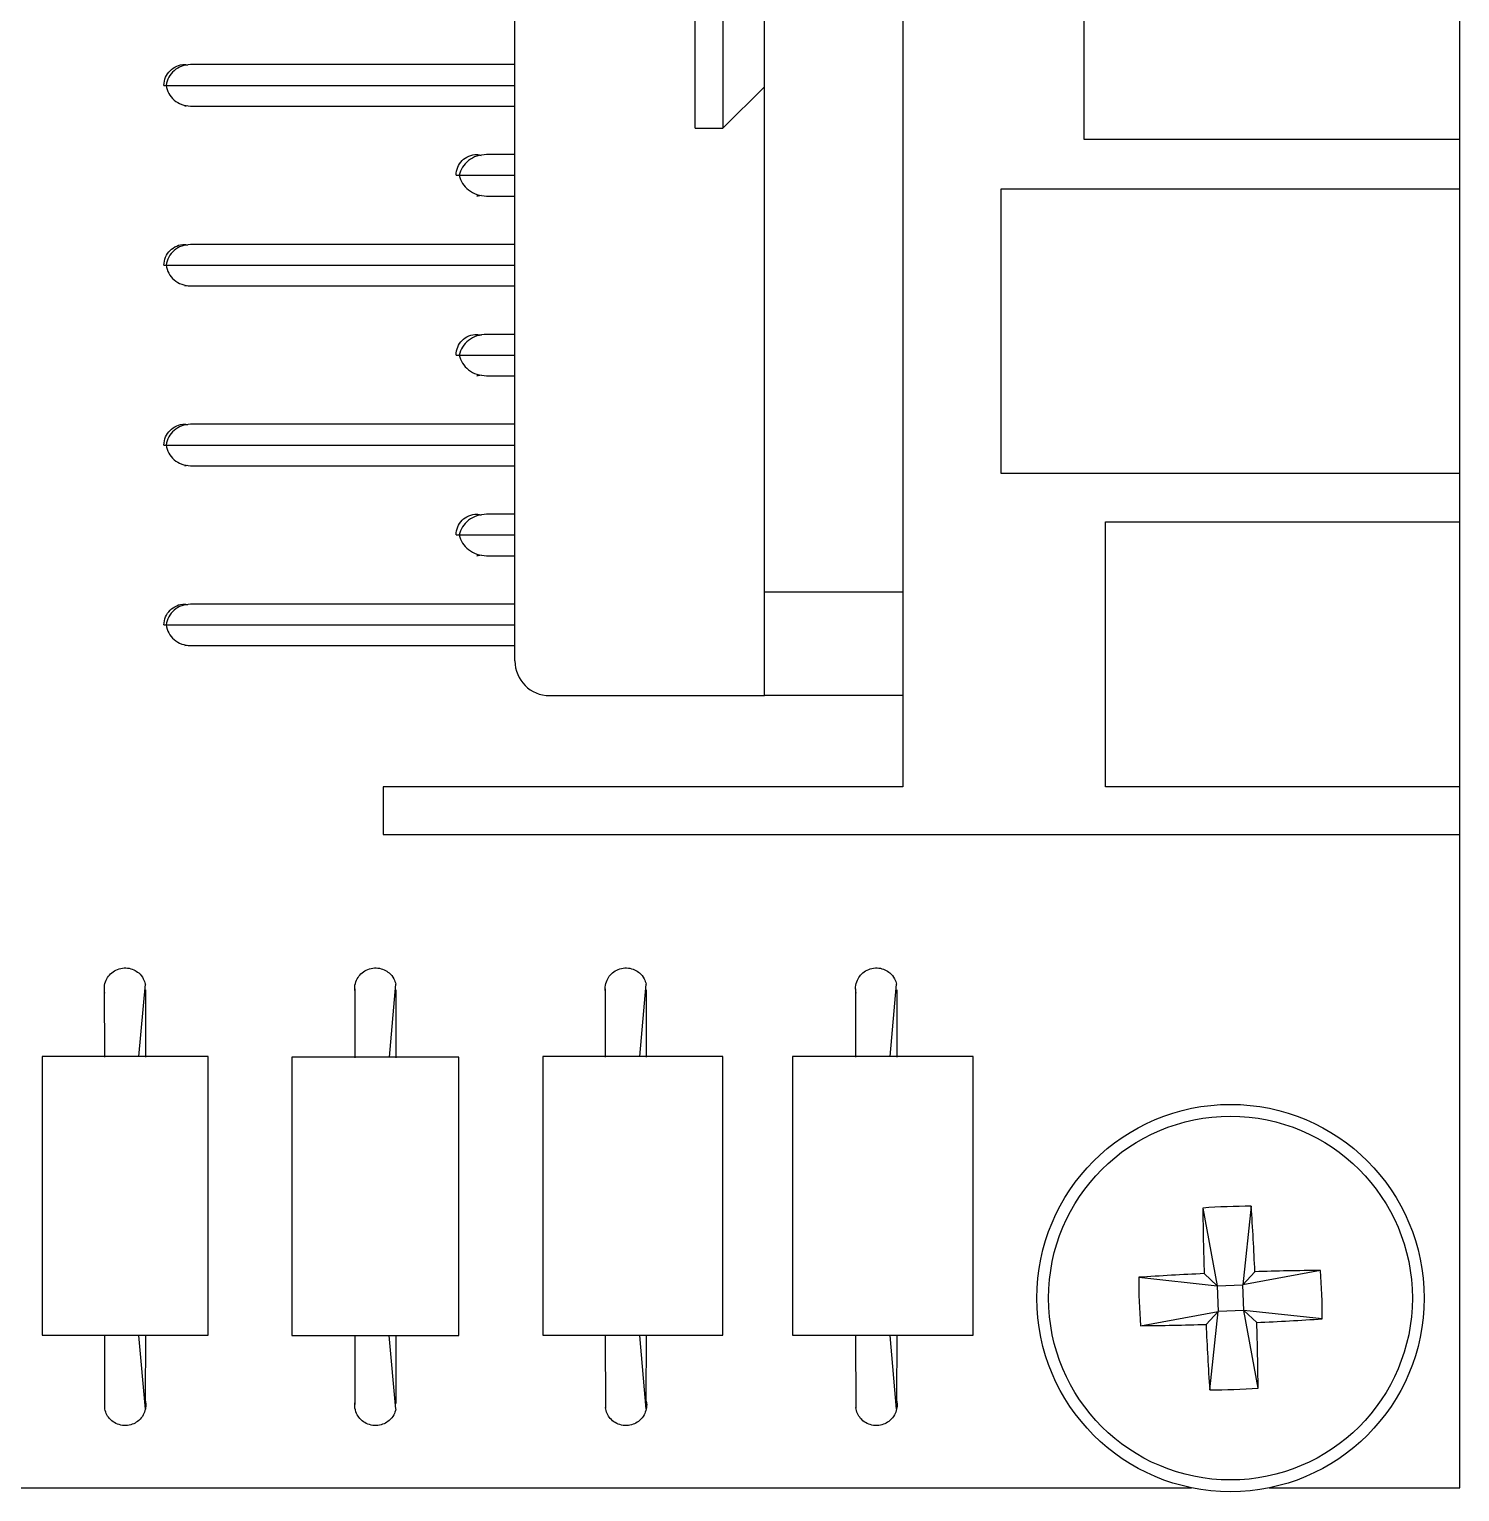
# Model space of a CAD drawing. Header units: millimetres. Extents: x 53 to 380, y 29 to 265.
# Drawn here: x 146.18 to 156.52, y 83.11 to 93.68 of the extents above; entities that cross this region are included whole.
import ezdxf

# ---------------------------------------------------------------- set-up
doc = ezdxf.new("R2010")
doc.units = ezdxf.units.MM

msp = doc.modelspace()

# ---------------------------------------------------------------- linework, layer by layer
at = {"color": 7, "linetype": 'Continuous', "lineweight": 25}
for p, q in [((152.4899, 100.1141), (152.4899, 88.2036)), ((149.6868, 89.1129), (149.6868, 99.1634)), ((151.4899, 89.6129), (151.4899, 98.6634)), ((153.8011, 92.8816), (153.8011, 95.392)), ((156.5157, 92.8816), (156.5157, 95.392)), ((150.9899, 92.9632), (150.9899, 94.1616)), ((151.1899, 94.1616), (151.1899, 92.9634)), ((147.3, 93.4239), (147.3068, 93.4239)), ((151.4899, 93.2633), (151.1899, 92.9634)), ((147.3, 93.1239), (147.3201, 93.1279)), ((147.3068, 93.1239), (147.3, 93.1239)), ((150.9899, 92.9632), (151.1899, 92.9632)), ((156.5157, 92.8816), (153.8011, 92.8816)), ((156.5157, 92.5251), (156.5157, 92.8816)), ((149.4112, 92.7739), (149.4182, 92.7739)), ((153.2005, 92.5251), (156.5157, 92.5251)), ((153.2005, 90.4672), (153.2005, 92.5251)), ((156.5157, 90.4672), (156.5157, 92.5251)), ((149.4112, 92.4739), (149.4432, 92.4804)), ((149.4182, 92.4739), (149.4112, 92.4739)), ((147.3, 92.1239), (147.3068, 92.1239)), ((147.3, 91.8239), (147.3201, 91.8279)), ((147.3068, 91.8239), (147.3, 91.8239)), ((149.4112, 91.4739), (149.4182, 91.4739)), ((149.4112, 91.1739), (149.4432, 91.1804)), ((149.4182, 91.1739), (149.4112, 91.1739)), ((147.3, 90.8239), (147.3068, 90.8239)), ((147.3, 90.5239), (147.3201, 90.5279)), ((147.3068, 90.5239), (147.3, 90.5239)), ((156.5157, 90.4672), (153.2005, 90.4672)), ((156.5157, 90.1176), (156.5157, 90.4672)), ((149.4112, 90.1739), (149.4182, 90.1739)), ((153.9549, 90.1176), (156.5157, 90.1176)), ((153.9549, 88.2036), (153.9549, 90.1176)), ((156.5157, 88.2036), (156.5157, 90.1176)), ((149.4112, 89.8739), (149.4432, 89.8804)), ((149.4182, 89.8739), (149.4112, 89.8739)), ((151.4899, 89.6129), (152.4899, 89.6129)), ((151.4899, 88.8629), (151.4899, 89.6129)), ((147.3, 89.5239), (147.3068, 89.5239)), ((147.3, 89.2239), (147.3201, 89.2279)), ((147.3068, 89.2239), (147.3, 89.2239)), ((149.9368, 88.8629), (151.4899, 88.8629)), ((152.4899, 88.8629), (151.4899, 88.8629)), ((148.7344, 88.2036), (148.7344, 87.858)), ((152.4899, 88.2036), (148.7344, 88.2036)), ((156.5157, 88.2036), (153.9549, 88.2036)), ((156.5157, 87.858), (156.5157, 88.2036)), ((148.7344, 87.858), (156.5157, 87.858)), ((156.5157, 83.1362), (156.5157, 87.858)), ((146.7187, 86.7422), (146.719, 86.249)), ((146.9693, 86.2533), (147.0154, 86.776)), ((147.0184, 86.2489), (147.0187, 86.7358)), ((148.5287, 86.7422), (148.5288, 86.2449)), ((148.7789, 86.2488), (148.8254, 86.776)), ((148.8287, 86.2454), (148.8286, 86.7358)), ((150.3387, 86.7422), (150.339, 86.249)), ((150.5893, 86.2533), (150.6354, 86.776)), ((150.6384, 86.2489), (150.6386, 86.7358)), ((152.1487, 86.7422), (152.149, 86.249)), ((152.3993, 86.2533), (152.4454, 86.776)), ((152.4484, 86.2489), (152.4487, 86.7358)), ((146.2687, 86.2533), (146.2687, 84.2408)), ((147.4689, 86.2533), (146.2687, 86.2533)), ((147.4689, 84.2408), (147.4689, 86.2533)), ((148.0747, 86.2488), (148.0747, 84.2362)), ((149.2803, 86.2488), (148.0747, 86.2488)), ((149.2803, 84.2362), (149.2803, 86.2488)), ((149.8878, 86.2533), (149.8878, 84.2408)), ((151.1881, 86.2533), (149.8878, 86.2533)), ((151.1881, 84.2408), (151.1881, 86.2533)), ((151.6928, 86.2533), (151.6928, 84.2408)), ((152.9987, 86.2533), (151.6928, 86.2533)), ((152.9987, 84.2408), (152.9987, 86.2533)), ((154.6588, 85.158), (154.7626, 84.5968)), ((155.0087, 85.1712), (154.9475, 84.6037)), ((154.7626, 84.5968), (154.6682, 84.6844)), ((155.5087, 84.7076), (154.9475, 84.6037)), ((155.0351, 84.6982), (154.9475, 84.6037)), ((154.1952, 84.658), (154.7626, 84.5968)), ((154.7626, 84.5968), (154.9475, 84.6037)), ((154.7626, 84.5968), (154.7696, 84.4119)), ((154.9545, 84.4189), (154.9475, 84.6037)), ((154.2084, 84.3081), (154.7696, 84.4119)), ((154.682, 84.3175), (154.7696, 84.4119)), ((154.7083, 83.8445), (154.7696, 84.4119)), ((154.9545, 84.4189), (154.7696, 84.4119)), ((155.0583, 83.8577), (154.9545, 84.4189)), ((154.9545, 84.4189), (155.0489, 84.3313)), ((155.5219, 84.3576), (154.9545, 84.4189)), ((146.2687, 84.2408), (147.4689, 84.2408)), ((146.7188, 84.2362), (146.7202, 83.715)), ((147.0154, 83.7045), (146.9685, 84.2362)), ((147.0162, 83.7644), (147.0187, 84.2362)), ((148.0747, 84.2362), (149.2803, 84.2362)), ((148.5288, 84.2362), (148.5287, 83.7383)), ((148.8254, 83.7045), (148.7785, 84.2362)), ((148.8286, 83.7448), (148.8288, 84.2362)), ((149.8878, 84.2408), (151.1881, 84.2408)), ((150.3388, 84.2362), (150.3402, 83.715)), ((150.6354, 83.7045), (150.5885, 84.2362)), ((150.6362, 83.7644), (150.6387, 84.2362)), ((151.6928, 84.2408), (152.9987, 84.2408)), ((152.1488, 84.2362), (152.1502, 83.715)), ((152.4454, 83.7045), (152.3985, 84.2362)), ((152.4462, 83.7644), (152.4487, 84.2362)), ((145.2589, 83.1362), (154.5779, 83.1362)), ((155.1391, 83.1362), (156.5157, 83.1362))]:
    msp.add_line(p, q, dxfattribs=at)
for radius in [1.4, 1.3147]:
    msp.add_circle((154.8585, 84.5078), radius, dxfattribs=at)
for centre, radius, start, end in [((149.9368, 89.1129), 0.25, 180, 270), ((154.9848, 81.1605), 4.0108, 89.65778, 94.6618), ((177.499, 85.3726), 22.8412, 180.53842, 181.72674), ((132.2316, 83.6657), 22.8268, 2.59241, 3.78148), ((155.7005, 61.8834), 22.8243, 92.59223, 93.78143), ((155.7233, 61.8703), 22.8383, 90.53845, 91.72693), ((151.5108, 84.3816), 4.0111, 359.65798, 4.66157), ((158.2062, 84.6341), 4.0111, 179.65799, 184.66157), ((153.9939, 107.1377), 22.8306, 270.53826, 271.72712), ((177.4854, 85.3499), 22.8268, 182.59241, 183.78148), ((154.0154, 107.1534), 22.8455, 272.59278, 273.78088), ((132.2337, 83.6433), 22.8256, 0.53801, 1.72714), ((154.7323, 87.8552), 4.0108, 269.65778, 274.6618)]:
    msp.add_arc(centre, radius, start, end, dxfattribs=at)
for points, knots in [([(147.15, 93.2739), (147.1523, 93.2939), (147.1569, 93.3331), (147.1917, 93.3828), (147.2405, 93.415), (147.2874, 93.428), (147.3134, 93.4215), (147.3201, 93.4198)], [0, 0, 0, 0, 0.2338804, 0.4597847, 0.6856905, 0.9195734, 1, 1, 1, 1]), ([(147.3422, 93.4239), (147.3201, 93.4215), (147.2762, 93.4167), (147.2213, 93.382), (147.1795, 93.3338), (147.1698, 93.294), (147.1648, 93.2739)], [0, 0, 0, 0, 0.2484117, 0.4959495, 0.7458289, 1, 1, 1, 1]), ([(149.6868, 93.4239), (149.4336, 93.4239), (148.9089, 93.4239), (148.2225, 93.4239), (147.7339, 93.4239), (147.4597, 93.4239), (147.3816, 93.4239), (147.3422, 93.4239)], [0, 0, 0, 0, 0.2845172, 0.5896116, 0.7896961, 0.8937138, 1, 1, 1, 1]), ([(147.1648, 93.2739), (147.1698, 93.2538), (147.1795, 93.2139), (147.2213, 93.1658), (147.2762, 93.1311), (147.3201, 93.1263), (147.3422, 93.1239)], [0, 0, 0, 0, 0.2541711, 0.5040505, 0.7515883, 1, 1, 1, 1]), ([(147.3422, 93.1239), (147.3816, 93.1239), (147.4597, 93.1239), (147.7339, 93.1239), (148.2225, 93.1239), (148.9089, 93.1239), (149.4336, 93.1239), (149.6868, 93.1239)], [0, 0, 0, 0, 0.1062862, 0.2103039, 0.4103884, 0.7154828, 1, 1, 1, 1]), ([(149.2612, 92.6239), (149.2635, 92.6439), (149.268, 92.6831), (149.3028, 92.7327), (149.3517, 92.7653), (149.4026, 92.7782), (149.4326, 92.7702), (149.4432, 92.7674)], [0, 0, 0, 0, 0.2231994, 0.4387872, 0.6543765, 0.8775785, 1, 1, 1, 1]), ([(149.4816, 92.7739), (149.4576, 92.7715), (149.4096, 92.7667), (149.3495, 92.732), (149.3028, 92.684), (149.2904, 92.644), (149.2841, 92.6239)], [0, 0, 0, 0, 0.2484964, 0.4967522, 0.746811, 1, 1, 1, 1]), ([(149.6868, 92.7739), (149.6588, 92.7739), (149.5693, 92.7739), (149.5173, 92.7739), (149.4816, 92.7739)], [0, 0, 0, 0, 0.3130461, 1, 1, 1, 1]), ([(149.2841, 92.6239), (149.2904, 92.6038), (149.3028, 92.5638), (149.3495, 92.5158), (149.4096, 92.4811), (149.4576, 92.4763), (149.4816, 92.4739)], [0, 0, 0, 0, 0.2531892, 0.5032479, 0.7515037, 1, 1, 1, 1]), ([(149.4816, 92.4739), (149.5173, 92.4739), (149.5693, 92.4739), (149.6588, 92.4739), (149.6868, 92.4739)], [0, 0, 0, 0, 0.6869539, 1, 1, 1, 1]), ([(147.15, 91.9739), (147.1523, 91.9939), (147.1569, 92.0331), (147.1917, 92.0828), (147.2405, 92.115), (147.2874, 92.128), (147.3134, 92.1215), (147.3201, 92.1198)], [0, 0, 0, 0, 0.2338806, 0.459785, 0.6856905, 0.9195734, 1, 1, 1, 1]), ([(147.3422, 92.1239), (147.3201, 92.1215), (147.2762, 92.1167), (147.2213, 92.082), (147.1795, 92.0338), (147.1698, 91.994), (147.1648, 91.9739)], [0, 0, 0, 0, 0.2484117, 0.4959494, 0.7458288, 1, 1, 1, 1]), ([(149.6868, 92.1239), (149.4336, 92.1239), (148.9089, 92.1239), (148.2225, 92.1239), (147.7339, 92.1239), (147.4597, 92.1239), (147.3816, 92.1239), (147.3422, 92.1239)], [0, 0, 0, 0, 0.2845172, 0.5896116, 0.7896961, 0.8937138, 1, 1, 1, 1]), ([(147.1648, 91.9739), (147.1698, 91.9538), (147.1795, 91.9139), (147.2213, 91.8658), (147.2762, 91.8311), (147.3201, 91.8263), (147.3422, 91.8239)], [0, 0, 0, 0, 0.2541712, 0.5040506, 0.7515884, 1, 1, 1, 1]), ([(147.3422, 91.8239), (147.3816, 91.8239), (147.4597, 91.8239), (147.7339, 91.8239), (148.2225, 91.8239), (148.9089, 91.8239), (149.4336, 91.8239), (149.6868, 91.8239)], [0, 0, 0, 0, 0.1062862, 0.2103039, 0.4103884, 0.7154828, 1, 1, 1, 1]), ([(149.2612, 91.3239), (149.2635, 91.3439), (149.268, 91.3831), (149.3028, 91.4327), (149.3517, 91.4653), (149.4026, 91.4782), (149.4326, 91.4702), (149.4432, 91.4674)], [0, 0, 0, 0, 0.2231998, 0.4387875, 0.6543767, 0.8775785, 1, 1, 1, 1]), ([(149.4816, 91.4739), (149.4576, 91.4715), (149.4096, 91.4667), (149.3495, 91.432), (149.3028, 91.384), (149.2904, 91.344), (149.2841, 91.3239)], [0, 0, 0, 0, 0.2484963, 0.4967521, 0.7468108, 1, 1, 1, 1]), ([(149.6868, 91.4739), (149.6588, 91.4739), (149.5693, 91.4739), (149.5173, 91.4739), (149.4816, 91.4739)], [0, 0, 0, 0, 0.3130461, 1, 1, 1, 1]), ([(149.2841, 91.3239), (149.2904, 91.3038), (149.3028, 91.2638), (149.3495, 91.2158), (149.4096, 91.1811), (149.4576, 91.1763), (149.4816, 91.1739)], [0, 0, 0, 0, 0.2531889, 0.5032476, 0.7515035, 1, 1, 1, 1]), ([(149.4816, 91.1739), (149.5173, 91.1739), (149.5693, 91.1739), (149.6588, 91.1739), (149.6868, 91.1739)], [0, 0, 0, 0, 0.6869539, 1, 1, 1, 1]), ([(147.15, 90.6739), (147.1523, 90.6939), (147.1569, 90.7331), (147.1917, 90.7828), (147.2405, 90.815), (147.2874, 90.828), (147.3134, 90.8215), (147.3201, 90.8198)], [0, 0, 0, 0, 0.2338798, 0.4597842, 0.6856902, 0.9195732, 1, 1, 1, 1]), ([(147.3422, 90.8239), (147.3201, 90.8215), (147.2762, 90.8167), (147.2213, 90.782), (147.1795, 90.7338), (147.1698, 90.694), (147.1648, 90.6739)], [0, 0, 0, 0, 0.2484119, 0.4959498, 0.7458293, 1, 1, 1, 1]), ([(149.6868, 90.8239), (149.4336, 90.8239), (148.9089, 90.8239), (148.2225, 90.8239), (147.7339, 90.8239), (147.4597, 90.8239), (147.3816, 90.8239), (147.3422, 90.8239)], [0, 0, 0, 0, 0.2845172, 0.5896116, 0.7896961, 0.8937138, 1, 1, 1, 1]), ([(147.1648, 90.6739), (147.1698, 90.6538), (147.1795, 90.6139), (147.2213, 90.5658), (147.2762, 90.5311), (147.3201, 90.5263), (147.3422, 90.5239)], [0, 0, 0, 0, 0.2541712, 0.5040506, 0.7515884, 1, 1, 1, 1]), ([(147.3422, 90.5239), (147.3816, 90.5239), (147.4597, 90.5239), (147.7339, 90.5239), (148.2225, 90.5239), (148.9089, 90.5239), (149.4336, 90.5239), (149.6868, 90.5239)], [0, 0, 0, 0, 0.1062862, 0.2103039, 0.4103884, 0.7154828, 1, 1, 1, 1]), ([(149.2612, 90.0239), (149.2635, 90.0439), (149.268, 90.0831), (149.3028, 90.1327), (149.3517, 90.1653), (149.4026, 90.1782), (149.4326, 90.1702), (149.4432, 90.1674)], [0, 0, 0, 0, 0.2231998, 0.4387875, 0.6543767, 0.8775785, 1, 1, 1, 1]), ([(149.4816, 90.1739), (149.4576, 90.1715), (149.4096, 90.1667), (149.3495, 90.132), (149.3028, 90.084), (149.2904, 90.044), (149.2841, 90.0239)], [0, 0, 0, 0, 0.2484963, 0.4967521, 0.7468108, 1, 1, 1, 1]), ([(149.6868, 90.1739), (149.6588, 90.1739), (149.5693, 90.1739), (149.5173, 90.1739), (149.4816, 90.1739)], [0, 0, 0, 0, 0.3130461, 1, 1, 1, 1]), ([(149.2841, 90.0239), (149.2904, 90.0038), (149.3028, 89.9638), (149.3495, 89.9158), (149.4096, 89.8811), (149.4576, 89.8763), (149.4816, 89.8739)], [0, 0, 0, 0, 0.2531893, 0.503248, 0.7515036, 1, 1, 1, 1]), ([(149.4816, 89.8739), (149.5173, 89.8739), (149.5693, 89.8739), (149.6588, 89.8739), (149.6868, 89.8739)], [0, 0, 0, 0, 0.6869539, 1, 1, 1, 1]), ([(147.15, 89.3739), (147.1523, 89.3939), (147.1569, 89.4331), (147.1917, 89.4828), (147.2405, 89.515), (147.2874, 89.528), (147.3134, 89.5215), (147.3201, 89.5198)], [0, 0, 0, 0, 0.2338797, 0.459784, 0.6856903, 0.9195732, 1, 1, 1, 1]), ([(147.3422, 89.5239), (147.3201, 89.5215), (147.2762, 89.5167), (147.2213, 89.482), (147.1795, 89.4338), (147.1698, 89.394), (147.1648, 89.3739)], [0, 0, 0, 0, 0.2484118, 0.49595, 0.7458294, 1, 1, 1, 1]), ([(149.6868, 89.5239), (149.4336, 89.5239), (148.9089, 89.5239), (148.2225, 89.5239), (147.7339, 89.5239), (147.4597, 89.5239), (147.3816, 89.5239), (147.3422, 89.5239)], [0, 0, 0, 0, 0.2845172, 0.5896116, 0.7896961, 0.8937138, 1, 1, 1, 1]), ([(147.1648, 89.3739), (147.1698, 89.3538), (147.1795, 89.3139), (147.2213, 89.2658), (147.2762, 89.2311), (147.3201, 89.2263), (147.3422, 89.2239)], [0, 0, 0, 0, 0.2541707, 0.5040501, 0.7515884, 1, 1, 1, 1]), ([(147.3422, 89.2239), (147.3816, 89.2239), (147.4597, 89.2239), (147.7339, 89.2239), (148.2225, 89.2239), (148.9089, 89.2239), (149.4336, 89.2239), (149.6868, 89.2239)], [0, 0, 0, 0, 0.1062862, 0.2103039, 0.4103884, 0.7154828, 1, 1, 1, 1]), ([(146.7222, 86.7126), (146.7203, 86.7269), (146.716, 86.7588), (146.7288, 86.8048), (146.7547, 86.8451), (146.7907, 86.8753), (146.8365, 86.8937), (146.8858, 86.8959), (146.931, 86.8833), (146.9713, 86.8572), (147.0019, 86.8207), (147.0113, 86.7898), (147.0154, 86.776)], [0, 0, 0, 0, 0.09119818, 0.20484022, 0.29532147, 0.39495786, 0.50000146, 0.60504089, 0.70468176, 0.79516051, 0.90880083, 1, 1, 1, 1]), ([(148.5322, 86.7126), (148.5303, 86.7269), (148.526, 86.7588), (148.5388, 86.8048), (148.5647, 86.8451), (148.6007, 86.8753), (148.6465, 86.8937), (148.6958, 86.8959), (148.741, 86.8833), (148.7813, 86.8572), (148.8119, 86.8207), (148.8213, 86.7898), (148.8254, 86.776)], [0, 0, 0, 0, 0.0911982, 0.2048412, 0.2953203, 0.3949567, 0.5000002, 0.6050436, 0.7046807, 0.7951594, 0.9088022, 1, 1, 1, 1]), ([(150.3422, 86.7126), (150.3403, 86.7269), (150.336, 86.7588), (150.3488, 86.8048), (150.3747, 86.8451), (150.4107, 86.8753), (150.4565, 86.8937), (150.5058, 86.8959), (150.551, 86.8833), (150.5913, 86.8572), (150.6219, 86.8207), (150.6313, 86.7898), (150.6354, 86.776)], [0, 0, 0, 0, 0.0911981, 0.204841, 0.2953201, 0.3949594, 0.4999992, 0.6050425, 0.7046795, 0.7951582, 0.9088009, 1, 1, 1, 1]), ([(152.1522, 86.7126), (152.1503, 86.7269), (152.146, 86.7588), (152.1588, 86.8048), (152.1847, 86.8451), (152.2207, 86.8753), (152.2665, 86.8937), (152.3158, 86.8959), (152.361, 86.8833), (152.4013, 86.8572), (152.4319, 86.8207), (152.4413, 86.7898), (152.4454, 86.776)], [0, 0, 0, 0, 0.0911983, 0.2048414, 0.2953207, 0.3949572, 0.5000009, 0.6050404, 0.7046814, 0.7951603, 0.9088007, 1, 1, 1, 1]), ([(147.0118, 83.773), (147.0146, 83.7645), (147.0218, 83.7422), (147.0179, 83.7189), (147.0154, 83.7045)], [0, 0, 0, 0, 0.3838867, 1, 1, 1, 1]), ([(148.8254, 83.7045), (148.8213, 83.6908), (148.8119, 83.6599), (148.7813, 83.6234), (148.741, 83.5973), (148.6958, 83.5847), (148.6465, 83.5869), (148.6007, 83.6052), (148.5647, 83.6354), (148.5388, 83.6758), (148.526, 83.7217), (148.5303, 83.7537), (148.5322, 83.7679)], [0, 0, 0, 0, 0.0911978, 0.2048413, 0.29532, 0.394957, 0.5000004, 0.605044, 0.7046816, 0.7951598, 0.9088028, 1, 1, 1, 1]), ([(150.6318, 83.773), (150.6346, 83.7645), (150.6418, 83.7422), (150.6379, 83.7189), (150.6354, 83.7045)], [0, 0, 0, 0, 0.3838833, 1, 1, 1, 1]), ([(152.4418, 83.773), (152.4446, 83.7645), (152.4518, 83.7422), (152.4479, 83.7189), (152.4454, 83.7045)], [0, 0, 0, 0, 0.3838867, 1, 1, 1, 1]), ([(147.0154, 83.7045), (147.0113, 83.6908), (147.0019, 83.6599), (146.9713, 83.6234), (146.931, 83.5973), (146.8858, 83.5847), (146.8365, 83.5869), (146.7906, 83.6052), (146.755, 83.6354), (146.7295, 83.673), (146.7242, 83.7015), (146.7215, 83.716)], [0, 0, 0, 0, 0.1026528, 0.2305659, 0.3324078, 0.4445625, 0.5627937, 0.6810296, 0.7931807, 0.8950244, 1, 1, 1, 1]), ([(150.6354, 83.7045), (150.6313, 83.6908), (150.6219, 83.6599), (150.5913, 83.6234), (150.551, 83.5973), (150.5058, 83.5847), (150.4565, 83.5869), (150.4106, 83.6052), (150.375, 83.6354), (150.3495, 83.673), (150.3442, 83.7015), (150.3415, 83.716)], [0, 0, 0, 0, 0.1026528, 0.2305688, 0.3324107, 0.4445611, 0.5627968, 0.6810286, 0.7931831, 0.8950244, 1, 1, 1, 1]), ([(152.4454, 83.7045), (152.4413, 83.6908), (152.4319, 83.6599), (152.4013, 83.6234), (152.361, 83.5973), (152.3158, 83.5847), (152.2665, 83.5869), (152.2206, 83.6052), (152.185, 83.6354), (152.1595, 83.673), (152.1542, 83.7015), (152.1515, 83.716)], [0, 0, 0, 0, 0.1026529, 0.2305662, 0.3324083, 0.4445631, 0.5627944, 0.6810305, 0.7931817, 0.8950232, 1, 1, 1, 1])]:
    msp.add_open_spline(points, degree=3, knots=knots, dxfattribs=at)
at = {"color": 8, "linetype": 'Continuous', "lineweight": 25}
for points, knots in [([(147.15, 93.2739), (147.161, 93.2739), (147.1832, 93.2739), (147.4063, 93.2739), (147.7818, 93.2739), (148.4159, 93.2739), (149.0729, 93.2739), (149.5507, 93.2739), (149.6868, 93.2739)], [0, 0, 0, 0, 0.1134314, 0.2309823, 0.3711627, 0.5505623, 0.8719629, 1, 1, 1, 1]), ([(149.2612, 92.6239), (149.2784, 92.6239), (149.3115, 92.6239), (149.503, 92.6239), (149.6557, 92.6239), (149.6868, 92.6239)], [0, 0, 0, 0, 0.4647842, 0.8911584, 1, 1, 1, 1]), ([(147.15, 91.9739), (147.161, 91.9739), (147.1832, 91.9739), (147.4063, 91.9739), (147.7818, 91.9739), (148.4159, 91.9739), (149.0729, 91.9739), (149.5507, 91.9739), (149.6868, 91.9739)], [0, 0, 0, 0, 0.1134314, 0.2309823, 0.3711627, 0.5505623, 0.8719629, 1, 1, 1, 1]), ([(149.2612, 91.3239), (149.2784, 91.3239), (149.3115, 91.3239), (149.503, 91.3239), (149.6557, 91.3239), (149.6868, 91.3239)], [0, 0, 0, 0, 0.4647842, 0.8911584, 1, 1, 1, 1]), ([(147.15, 90.6739), (147.161, 90.6739), (147.1832, 90.6739), (147.4063, 90.6739), (147.7818, 90.6739), (148.4159, 90.6739), (149.0729, 90.6739), (149.5507, 90.6739), (149.6868, 90.6739)], [0, 0, 0, 0, 0.1134314, 0.2309823, 0.3711627, 0.5505623, 0.8719629, 1, 1, 1, 1]), ([(149.2612, 90.0239), (149.2784, 90.0239), (149.3115, 90.0239), (149.503, 90.0239), (149.6557, 90.0239), (149.6868, 90.0239)], [0, 0, 0, 0, 0.4647842, 0.8911584, 1, 1, 1, 1]), ([(147.15, 89.3739), (147.161, 89.3739), (147.1832, 89.3739), (147.4063, 89.3739), (147.7818, 89.3739), (148.4159, 89.3739), (149.0729, 89.3739), (149.5507, 89.3739), (149.6868, 89.3739)], [0, 0, 0, 0, 0.1134314, 0.2309823, 0.3711627, 0.5505623, 0.8719629, 1, 1, 1, 1])]:
    msp.add_open_spline(points, degree=3, knots=knots, dxfattribs=at)

doc.saveas('drawing.dxf')
